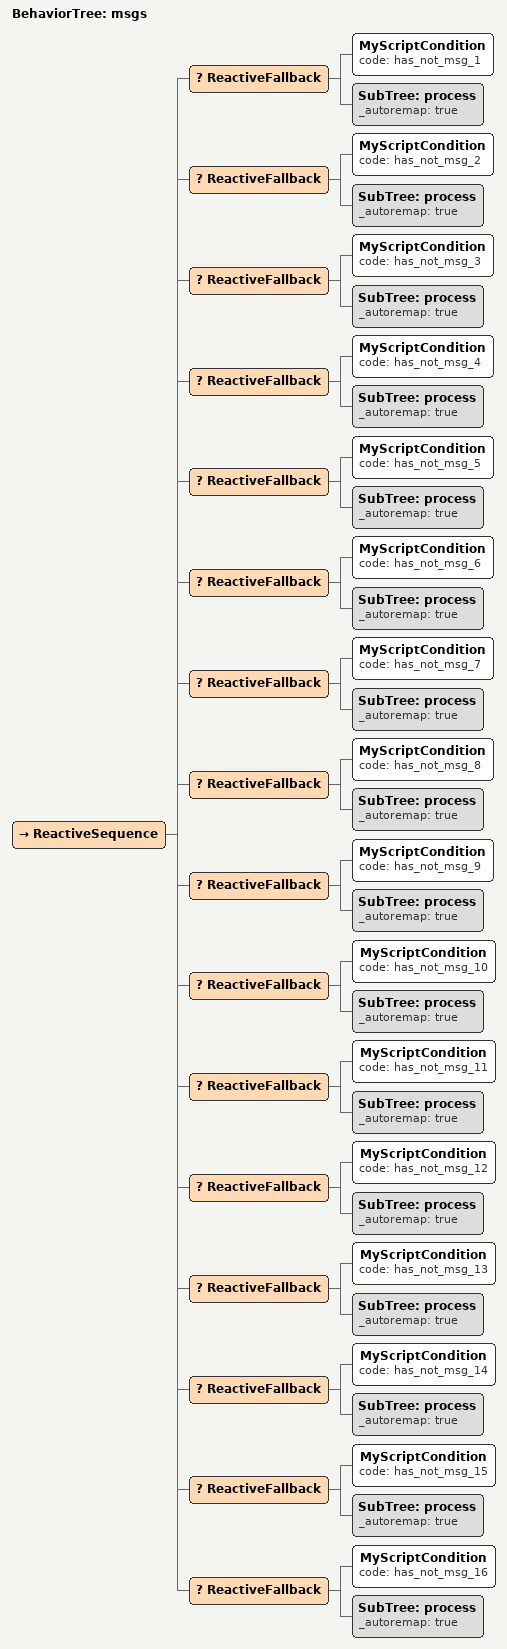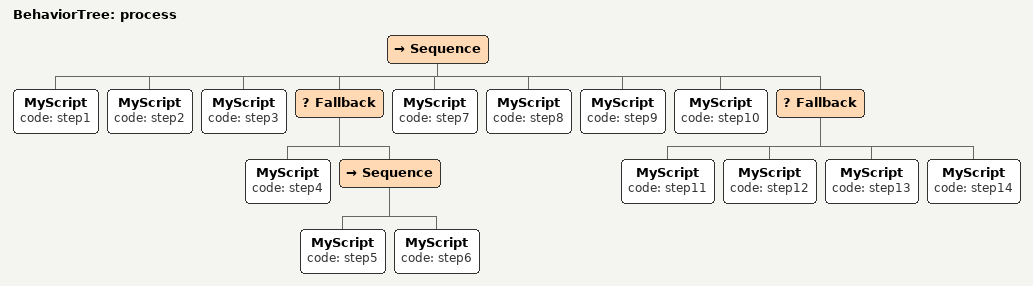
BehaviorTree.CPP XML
<?xml version="1.0" encoding="UTF-8"?>
<root BTCPP_format="4"
      main_tree_to_execute="msgs">
  <BehaviorTree ID="msgs">
    <ReactiveSequence>
      <ReactiveFallback>
        <MyScriptCondition code="has_not_msg_1"/>
        <SubTree ID="process"
                 _autoremap="true"/>
      </ReactiveFallback>
      <ReactiveFallback>
        <MyScriptCondition code="has_not_msg_2"/>
        <SubTree ID="process"
                 _autoremap="true"/>
      </ReactiveFallback>
      <ReactiveFallback>
        <MyScriptCondition code="has_not_msg_3"/>
        <SubTree ID="process"
                 _autoremap="true"/>
      </ReactiveFallback>
      <ReactiveFallback>
        <MyScriptCondition code="has_not_msg_4"/>
        <SubTree ID="process"
                 _autoremap="true"/>
      </ReactiveFallback>
      <ReactiveFallback>
        <MyScriptCondition code="has_not_msg_5"/>
        <SubTree ID="process"
                 _autoremap="true"/>
      </ReactiveFallback>
      <ReactiveFallback>
        <MyScriptCondition code="has_not_msg_6"/>
        <SubTree ID="process"
                 _autoremap="true"/>
      </ReactiveFallback>
      <ReactiveFallback>
        <MyScriptCondition code="has_not_msg_7"/>
        <SubTree ID="process"
                 _autoremap="true"/>
      </ReactiveFallback>
      <ReactiveFallback>
        <MyScriptCondition code="has_not_msg_8"/>
        <SubTree ID="process"
                 _autoremap="true"/>
      </ReactiveFallback>
      <ReactiveFallback>
        <MyScriptCondition code="has_not_msg_9"/>
        <SubTree ID="process"
                 _autoremap="true"/>
      </ReactiveFallback>
      <ReactiveFallback>
        <MyScriptCondition code="has_not_msg_10"/>
        <SubTree ID="process"
                 _autoremap="true"/>
      </ReactiveFallback>
      <ReactiveFallback>
        <MyScriptCondition code="has_not_msg_11"/>
        <SubTree ID="process"
                 _autoremap="true"/>
      </ReactiveFallback>
      <ReactiveFallback>
        <MyScriptCondition code="has_not_msg_12"/>
        <SubTree ID="process"
                 _autoremap="true"/>
      </ReactiveFallback>
      <ReactiveFallback>
        <MyScriptCondition code="has_not_msg_13"/>
        <SubTree ID="process"
                 _autoremap="true"/>
      </ReactiveFallback>
      <ReactiveFallback>
        <MyScriptCondition code="has_not_msg_14"/>
        <SubTree ID="process"
                 _autoremap="true"/>
      </ReactiveFallback>
      <ReactiveFallback>
        <MyScriptCondition code="has_not_msg_15"/>
        <SubTree ID="process"
                 _autoremap="true"/>
      </ReactiveFallback>
      <ReactiveFallback>
        <MyScriptCondition code="has_not_msg_16"/>
        <SubTree ID="process"
                 _autoremap="true"/>
      </ReactiveFallback>
    </ReactiveSequence>
  </BehaviorTree>

  <BehaviorTree ID="process">
    <Sequence>
      <MyScript code="step1"/>
      <MyScript code="step2"/>
      <MyScript code="step3"/>
      <Fallback>
        <MyScript code="step4"/>
        <Sequence>
          <MyScript code="step5"/>
          <MyScript code="step6"/>
        </Sequence>
      </Fallback>
      <MyScript code="step7"/>
      <MyScript code="step8"/>
      <MyScript code="step9"/>
      <MyScript code="step10"/>
      <Fallback>
        <MyScript code="step11"/>
        <MyScript code="step12"/>
        <MyScript code="step13"/>
        <MyScript code="step14"/>
      </Fallback>
    </Sequence>
  </BehaviorTree>

</root>
